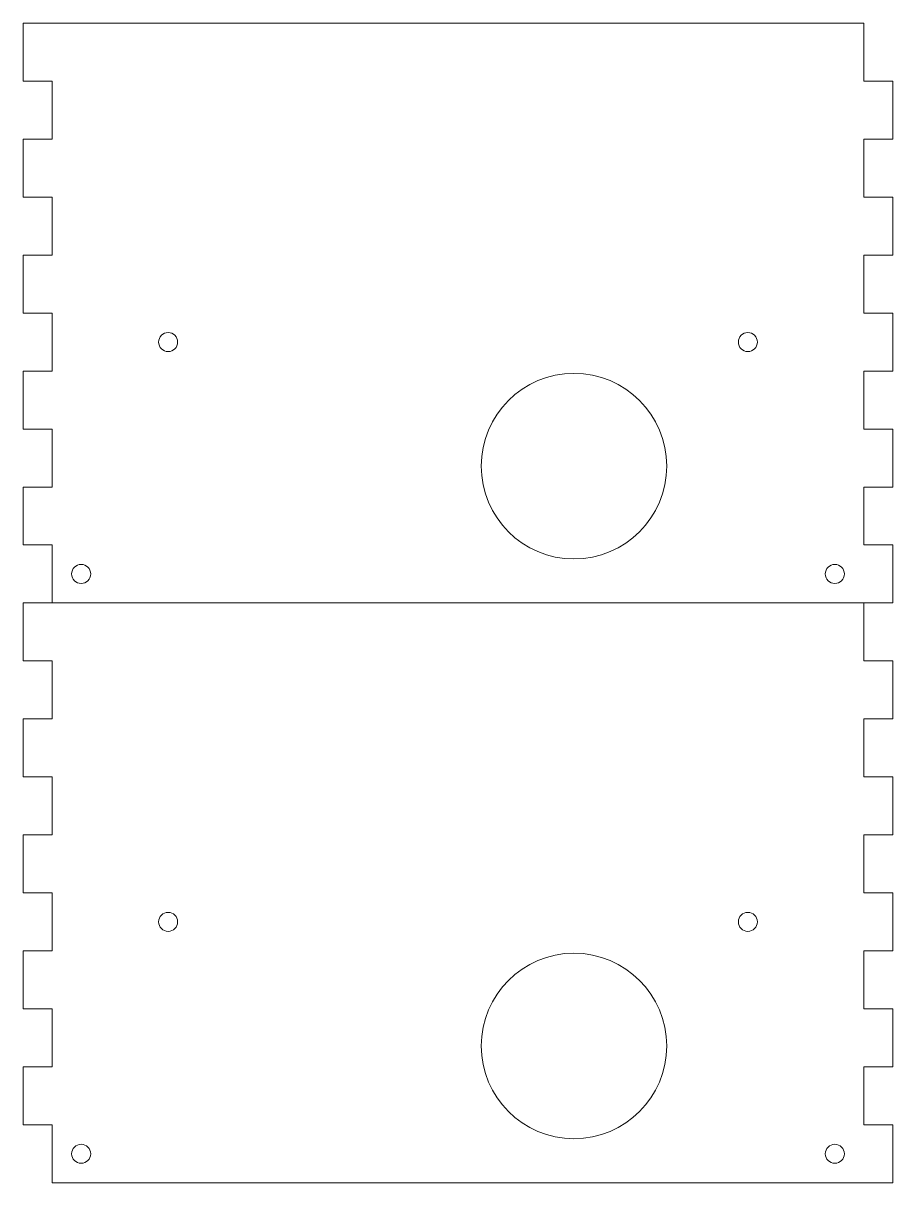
# Model space of a CAD drawing. Header units: inches. Extents: x -1 to 6.5, y -13 to -3.
import ezdxf

# ---------------------------------------------------------------- set-up
doc = ezdxf.new("R2010")
doc.units = ezdxf.units.IN
doc.header["$MEASUREMENT"] = 0

msp = doc.modelspace()

# ---------------------------------------------------------------- linework, layer by layer
at = {"color": 7, "linetype": 'Continuous', "lineweight": 15}
for p, q in [((6.212, -2.975), (-1.038, -2.975)), ((-1.038, -2.975), (-1.038, -3.475)), ((6.212, -3.475), (6.212, -2.975)), ((-1.038, -3.475), (-0.788, -3.475)), ((-0.788, -3.475), (-0.788, -3.975)), ((6.462, -3.475), (6.212, -3.475)), ((6.462, -3.975), (6.462, -3.475)), ((-0.788, -3.975), (-1.038, -3.975)), ((-1.038, -3.975), (-1.038, -4.475)), ((6.212, -4.475), (6.212, -3.975)), ((6.212, -3.975), (6.462, -3.975)), ((-1.038, -4.475), (-0.788, -4.475)), ((-0.788, -4.475), (-0.788, -4.975)), ((6.462, -4.475), (6.212, -4.475)), ((6.462, -4.975), (6.462, -4.475)), ((-0.788, -4.975), (-1.038, -4.975)), ((-1.038, -4.975), (-1.038, -5.475)), ((6.212, -5.475), (6.212, -4.975)), ((6.212, -4.975), (6.462, -4.975)), ((-1.038, -5.475), (-0.788, -5.475)), ((-0.788, -5.475), (-0.788, -5.975)), ((6.462, -5.475), (6.212, -5.475)), ((6.462, -5.975), (6.462, -5.475)), ((-0.788, -5.975), (-1.038, -5.975)), ((-1.038, -5.975), (-1.038, -6.475)), ((6.212, -6.475), (6.212, -5.975)), ((6.212, -5.975), (6.462, -5.975)), ((-1.038, -6.475), (-0.788, -6.475)), ((-0.788, -6.475), (-0.788, -6.975)), ((6.462, -6.475), (6.212, -6.475)), ((6.462, -6.975), (6.462, -6.475)), ((-0.788, -6.975), (-1.038, -6.975)), ((-1.038, -6.975), (-1.038, -7.475)), ((6.212, -7.475), (6.212, -6.975)), ((6.212, -6.975), (6.462, -6.975)), ((-1.038, -7.475), (-0.788, -7.475)), ((-0.788, -7.475), (-0.788, -7.975)), ((6.462, -7.475), (6.212, -7.475)), ((6.462, -7.975), (6.462, -7.475)), ((-1.038, -7.975), (6.462, -7.975)), ((-1.038, -7.975), (-1.038, -8.475)), ((6.212, -8.475), (6.212, -7.975)), ((-1.038, -8.475), (-0.788, -8.475)), ((-0.788, -8.475), (-0.788, -8.975)), ((6.462, -8.475), (6.212, -8.475)), ((6.462, -8.975), (6.462, -8.475)), ((-0.788, -8.975), (-1.038, -8.975)), ((-1.038, -8.975), (-1.038, -9.475)), ((6.212, -9.475), (6.212, -8.975)), ((6.212, -8.975), (6.462, -8.975)), ((-1.038, -9.475), (-0.788, -9.475)), ((-0.788, -9.475), (-0.788, -9.975)), ((6.462, -9.475), (6.212, -9.475)), ((6.462, -9.975), (6.462, -9.475)), ((-0.788, -9.975), (-1.038, -9.975)), ((-1.038, -9.975), (-1.038, -10.475)), ((6.212, -10.475), (6.212, -9.975)), ((6.212, -9.975), (6.462, -9.975)), ((-1.038, -10.475), (-0.788, -10.475)), ((-0.788, -10.475), (-0.788, -10.975)), ((6.462, -10.475), (6.212, -10.475)), ((6.462, -10.975), (6.462, -10.475)), ((-0.788, -10.975), (-1.038, -10.975)), ((-1.038, -10.975), (-1.038, -11.475)), ((6.212, -11.475), (6.212, -10.975)), ((6.212, -10.975), (6.462, -10.975)), ((-1.038, -11.475), (-0.788, -11.475)), ((-0.788, -11.475), (-0.788, -11.975)), ((6.462, -11.475), (6.212, -11.475)), ((6.462, -11.975), (6.462, -11.475)), ((-0.788, -11.975), (-1.038, -11.975)), ((-1.038, -11.975), (-1.038, -12.475)), ((6.212, -12.475), (6.212, -11.975)), ((6.212, -11.975), (6.462, -11.975)), ((-1.038, -12.475), (-0.788, -12.475)), ((-0.788, -12.475), (-0.788, -12.975)), ((6.462, -12.475), (6.212, -12.475)), ((6.462, -12.975), (6.462, -12.475)), ((-0.788, -12.975), (6.462, -12.975))]:
    msp.add_line(p, q, dxfattribs=at)
for centre, radius in [((0.212, -5.725), 0.082), ((5.212, -5.725), 0.082), ((3.712, -6.795), 0.8), ((-0.538, -7.725), 0.082), ((5.962, -7.725), 0.082), ((0.212, -10.725), 0.082), ((5.212, -10.725), 0.082), ((3.712, -11.795), 0.8), ((-0.538, -12.725), 0.082), ((5.962, -12.725), 0.082)]:
    msp.add_circle(centre, radius, dxfattribs=at)

doc.saveas('drawing.dxf')
